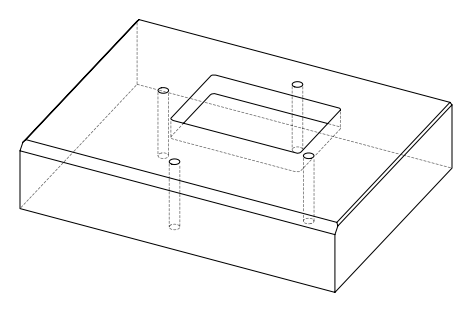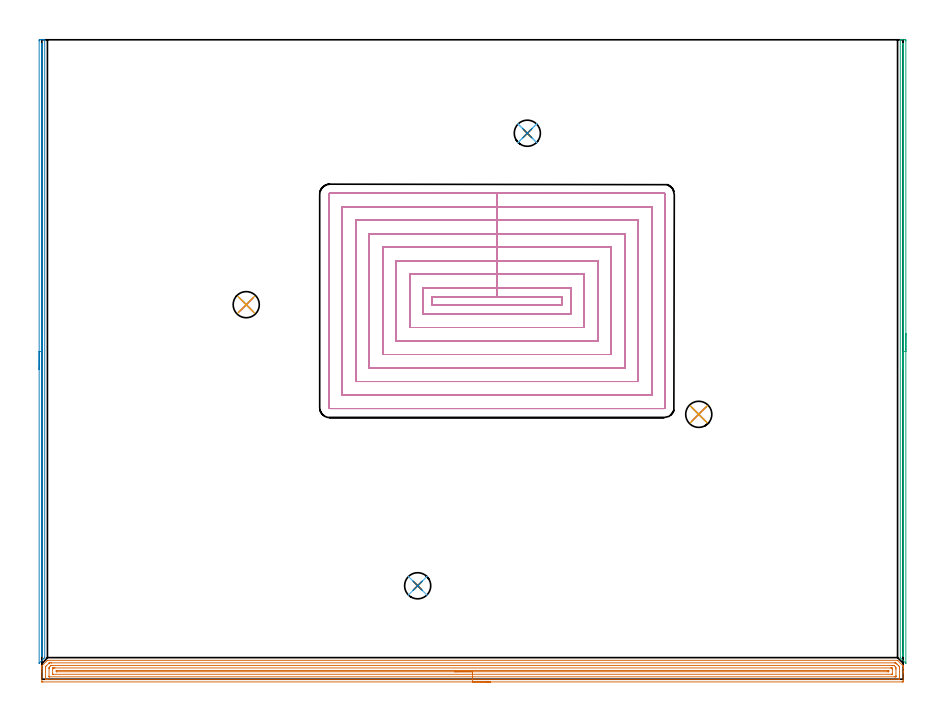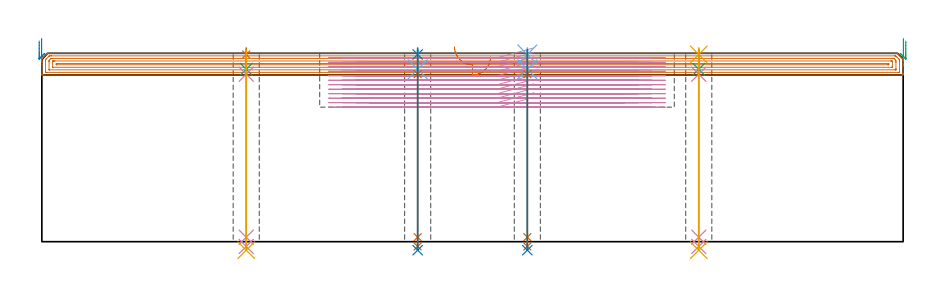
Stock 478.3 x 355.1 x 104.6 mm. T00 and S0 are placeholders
(PLAN: 20 operations, 14 tool changes, 118.2 min)
(1 AREA_MILL | FG_CHAMFER_SURFACE | UGT0205_001 | 19.29 min | 34436 mm3)
(2 AREA_MILL_1 | FG_CHAMFER_SURFACE_1 | UGT0205_001 | 5.65 min | 1653 mm3)
(3 AREA_MILL_2 | FG_CHAMFER_SURFACE_2 | UGT0205_001 | 5.65 min | 1656 mm3)
(4 MILL_RECTANGULAR_POCKET | POCKET_RECTANGULAR_STRAIGHT | NXT0201_013 | Follow Part, ap 2.5, ae 75% | 83.52 min | 762352 mm3)
(5 SPOT_DRILL | STEP1HOLE | NXT0321_9005460120000 | 0.03 min | 2 mm3)
(6 SPOT_DRILL_1 | STEP1HOLE_1 | NXT0321_9005460120000 | 0.03 min | 14 mm3)
(7 SPOT_DRILL_2 | STEP1HOLE_2 | NXT0321_9005460120000 | 0.03 min | 17 mm3)
(8 SPOT_DRILL_3 | STEP1HOLE_3 | NXT0321_9005460120000 | 0.03 min | 25 mm3)
(9 DRILL_BLIND_HOLE_INTO_CENTER | STEP1HOLE | NXT0301_030 | 0.05 min | 191 mm3)
(10 GUN_DRILL_THROUGH_HOLE | STEP1HOLE | UGT0307_001 | 0.5 min | 1839 mm3)
(11 SPADE_DRILL_TO_ENLARGE_THROUGH_HOLE | STEP1HOLE | UGT0306_005 | 0.45 min | 15183 mm3)
(12 DRILL_BLIND_HOLE_INTO_CENTER_1 | STEP1HOLE_1 | NXT0301_030 | 0.05 min | 170 mm3)
(13 GUN_DRILL_THROUGH_HOLE_1 | STEP1HOLE_1 | UGT0307_001 | 0.5 min | 1894 mm3)
(14 SPADE_DRILL_TO_ENLARGE_THROUGH_HOLE_1 | STEP1HOLE_1 | UGT0306_005 | 0.45 min | 15136 mm3)
(15 DRILL_BLIND_HOLE_INTO_CENTER_2 | STEP1HOLE_2 | NXT0301_030 | 0.05 min | 188 mm3)
(16 GUN_DRILL_THROUGH_HOLE_2 | STEP1HOLE_2 | UGT0307_001 | 0.5 min | 1880 mm3)
(17 SPADE_DRILL_TO_ENLARGE_THROUGH_HOLE_2 | STEP1HOLE_2 | UGT0306_005 | 0.45 min | 15159 mm3)
(18 DRILL_BLIND_HOLE_INTO_CENTER_3 | STEP1HOLE_3 | NXT0301_030 | 0.05 min | 173 mm3)
(19 GUN_DRILL_THROUGH_HOLE_3 | STEP1HOLE_3 | UGT0307_001 | 0.5 min | 1832 mm3)
(20 SPADE_DRILL_TO_ENLARGE_THROUGH_HOLE_3 | STEP1HOLE_3 | UGT0306_005 | 0.45 min | 15214 mm3)
(TOOL UGT0205_001 | Chamfer Mill 20 x 3 x 45 deg. | D20 FL50 Z2)
(TOOL NXT0201_013 | ENDMILL 10mm | D10 FL30 Z4)
(TOOL NXT0321_9005460120000 | NC Spot Drill, 142deg, 12mm, Carbide, Uncoated | D12 PA142 FL30 Z2)
(TOOL NXT0301_030 | Carbide Drill 5.9mm [860.1-0590-018A1-MM 2214] | D5.9 PA140 FL28 Z2)
(TOOL UGT0307_001 | Gun Drill 5 mm | D5 PA130 FL24 Z1)
(TOOL UGT0306_005 | Spade Drill 14.5mm | D14.5 PA132 FL10 Z2)
(OP 1 AREA_MILL)
G17 G21 G94 G90
T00 M6
G54
G17 G0 G90 X249.15 Y-1.5 S1061 M3
G43 Z114.6 H0
Z102.6
G94 G1 X249.112 Z101.728 F250.
X248.998 Z100.864
X248.809 Z100.012
X248.547 Z99.18
X248.213 Z98.374
X247.81 Z97.6
X247.341 Z96.864
X246.81 Z96.172
X246.221 Z95.529
X245.578 Z94.94
X244.886 Z94.408
X244.15 Z93.94
X243.376 Z93.537
X242.57 Z93.203
X241.738 Z92.941
X240.886 Z92.752
X240.022 Z92.638
X239.15 Z92.6
X0.618
X0.054 Y-1.494 Z92.604
X0.01 Y-1.492 Z92.606
X0. Y-1.441 Z92.657
Y4.064 Z98.158
Y5.474 Z99.57
Y5.809 Z99.904
Y6.48 Z100.579
Y7.219 Z101.318
X0.002 Y7.388 Z101.48
X0.006 Y7.409 Z101.501
X0.154 Y7.554 Z101.653
X2.893 Y10.294 Z104.391
X3.046 Y10.446 Z104.536
X3.106 Y10.5 Z104.585
X3.298 Z104.6
X475.001
X475.195 Y10.497 Z104.589
X475.305 Y10.395 Z104.494
X478.146 Y7.554 Z101.653
X478.294 Y7.409 Z101.501
X478.298 Y7.388 Z101.48
X478.3 Y7.219 Z101.318
Y6.48 Z100.579
Y5.809 Z99.904
Y4.601 Z98.698
Y4.064 Z98.158
Y3.46 Z97.555
X478.299 Y-0.569 Z93.528
X478.294 Y-1.172 Z92.925
X478.29 Y-1.493 Z92.604
X478.014 Y-1.497 Z92.602
X477.682 Y-1.5 Z92.6
X239.15
Y-0.086 Z94.014
X3.08
X2.405 Y-0.084 Z94.016
X2.183 Y-0.082 Z94.018
X2.055 Y-0.079 Z94.021
X2.009 Y-0.069 Z94.031
X2.007 Y-0.043 Z94.057
X2.002 Y0.094 Z94.194
X2. Y0.573 Z94.673
Y0.969 Z95.069
X2.001 Y6.204 Z100.304
X2.006 Y6.682 Z100.782
X2.01 Y6.879 Z100.979
X2.026 Y6.964 Z101.064
X2.069 Y7.01 Z101.11
X2.405 Y7.355 Z101.455
X3.83 Y8.78 Z102.88
X3.951 Y8.899 Z102.999
X4.05 Y8.994 Z103.094
X4.118 Y9.056 Z103.156
X4.154 Y9.079 Z103.179
X4.192 Y9.08 Z103.18
X4.413 Y9.084 Z103.184
X5.085 Y9.086 Z103.186
X5.304
X473.434 Y9.085 Z103.185
X474.108 Y9.08 Z103.18
X474.148 Y9.079 Z103.179
X474.192 Y9.046 Z103.146
X474.285 Y8.958 Z103.058
X474.468 Y8.779 Z102.879
X474.823 Y8.427 Z102.527
X475.001 Y8.249 Z102.349
X475.696 Y7.554 Z101.654
X475.895 Y7.355 Z101.455
X476.233 Y7.013 Z101.113
X476.272 Y6.97 Z101.07
X476.289 Y6.949 Z101.049
X476.292 Y6.919 Z101.019
X476.297 Y6.813 Z100.913
X476.299 Y6.682 Z100.782
X476.3 Y6.286 Z100.386
X476.299 Y0.178 Z94.278
X476.296 Y0.046 Z94.146
X476.29 Y-0.059 Z94.041
X476.286 Y-0.08 Z94.02
X476.273 Y-0.081 Z94.019
X476.232 Y-0.083 Z94.017
X475.895 Y-0.085 Z94.015
X475.676 Y-0.086 Z94.014
X239.15
Y1.328 Z95.428
X4.311 Y1.329 Z95.429
X4.192 Y1.331 Z95.431
X4.073 Y1.335 Z95.435
X4.009 Y1.34 Z95.44
X4.006 Y1.384 Z95.484
X4.003 Y1.446 Z95.546
X4. Y1.633 Z95.733
Y5.809 Z99.909
X4.001 Y5.995 Z100.095
X4.01 Y6.339 Z100.439
X4.017 Y6.506 Z100.606
X4.181 Y6.682 Z100.782
X4.192 Y6.693 Z100.793
X5.054 Y7.554 Z101.654
X5.069 Y7.57 Z101.67
X5.085 Y7.584 Z101.684
X5.187 Y7.665 Z101.765
X5.279 Y7.667 Z101.767
X5.472 Y7.669 Z101.769
X5.859 Y7.671 Z101.771
X5.979 Y7.672 Z101.772
X472.202 Y7.671 Z101.771
X472.321
X473.102 Y7.665 Z101.765
X473.215 Y7.581 Z101.681
X473.244 Y7.554 Z101.654
X474.108 Y6.693 Z100.793
X474.119 Y6.682 Z100.782
X474.29 Y6.504 Z100.604
X474.298 Y5.809 Z99.909
X474.299 Y5.622 Z99.722
X474.3 Y2.131 Z96.231
X474.295 Y1.446 Z95.546
X474.292 Y1.353 Z95.453
X474.29 Y1.335 Z95.435
X474.267 Y1.333 Z95.433
X474.227 Y1.33 Z95.43
X474.108 Y1.329 Z95.429
X473.335 Y1.328 Z95.428
X239.15
Y2.743 Z96.843
X6.097
X6.054 Y2.745 Z96.845
X6.022 Y2.749 Z96.849
X6.01 Y2.753 Z96.853
X6.008 Y2.773 Z96.873
X6. Y3.17 Z97.27
X6.001 Y5.809 Z99.909
X6.01 Y6.021 Z100.121
X6.027 Y6.067 Z100.167
X6.062 Y6.105 Z100.205
X6.127 Y6.173 Z100.273
X6.185 Y6.228 Z100.328
X6.21 Y6.25 Z100.35
X6.26 Y6.252 Z100.352
X6.415 Y6.255 Z100.355
X6.872 Y6.257 Z100.357
X7.306
X471.428
X471.864 Y6.256 Z100.356
X472.012 Y6.253 Z100.353
X472.082 Y6.25 Z100.35
X472.135 Y6.204 Z100.304
X472.196 Y6.143 Z100.243
X472.29 Y6.027 Z100.127
X472.299 Y5.83 Z99.93
X472.3 Y5.809 Z99.909
Y3.191 Z97.291
X472.29 Y2.766 Z96.866
X472.284 Y2.749 Z96.849
X472.243 Y2.747 Z96.847
X472.162 Y2.744 Z96.844
X472.04 Y2.743 Z96.843
X471.887
X239.15
Y4.157 Z98.257
X8.23
X8.063 Y4.159 Z98.259
X8.023 Y4.161 Z98.261
X8.01 Y4.163 Z98.263
X8.007 Y4.176 Z98.276
X8.004 Y4.231 Z98.331
X8.002 Y4.705 Z98.805
X8.006 Y4.783 Z98.883
X8.01 Y4.833 Z98.933
X8.044 Y4.836 Z98.936
X8.225 Y4.839 Z98.939
X8.589 Y4.843 Z98.943
X8.659
X470.07
X470.237 Y4.841 Z98.941
X470.277 Y4.839 Z98.939
X470.29 Y4.837 Z98.937
X470.293 Y4.824 Z98.924
X470.296 Y4.769 Z98.869
X470.298 Y4.295 Z98.395
X470.292 Y4.179 Z98.279
X470.29 Y4.164 Z98.264
X470.255 Y4.162 Z98.262
X470.168 Y4.159 Z98.259
X469.992 Y4.158 Z98.258
X469.641 Y4.157 Z98.257
X239.15
X238.278 Z98.295
X237.413 Z98.409
X236.562 Z98.598
X235.73 Z98.86
X234.924 Z99.194
X234.15 Z99.597
X233.414 Z100.065
X232.722 Z100.596
X232.079 Z101.186
X231.49 Z101.829
X230.958 Z102.521
X230.49 Z103.257
X230.087 Z104.031
X229.753 Z104.837
X229.491 Z105.669
X229.302 Z106.52
X229.188 Z107.385
X229.15 Z108.257
G0 Z114.6
M5
M2
(OP 2 AREA_MILL_1)
G17 G21 G94 G90
T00 M6
G54
G17 G0 G90 X-1.5 Y172. S1061 M3
G43 Z114.6 H0
Z111.5
G94 G1 Y172.038 Z110.628 F250.
Y172.152 Z109.764
Y172.341 Z108.912
Y172.603 Z108.08
Y172.937 Z107.274
Y173.34 Z106.5
Y173.808 Z105.764
Y174.34 Z105.072
Y174.929 Z104.429
Y175.572 Z103.84
Y176.264 Z103.308
Y177. Z102.84
Y177.774 Z102.437
Y178.58 Z102.103
Y179.412 Z101.841
Y180.264 Z101.652
Y181.128 Z101.538
Y182. Z101.5
Y354.478
X-1.498 Y354.733
X-1.493 Y355.09 Z101.501
X-1.251 Y355.1 Z101.744
X-0.724 Z102.272
X-0.383 Z102.612
X0.143 Z103.139
X0.484 Z103.478
X1.165 Z104.165
X1.404 Z104.403
X1.503 Y355.098 Z104.495
X1.597 Y355.09 Z104.588
X1.6 Y354.924 Z104.6
Y12.203
X1.596 Y12.005 Z104.589
X1.529 Y11.928 Z104.526
X1.153 Y11.553 Z104.153
X-1.402 Y8.998 Z101.597
X-1.492 Y8.918 Z101.504
X-1.497 Y8.949 Z101.502
X-1.5 Y9.025 Z101.5
Y182.
X-0.086 Z102.914
X-0.085 Y352.69 Z102.915
X-0.083 Y352.97 Z102.917
X-0.081 Y353.057 Z102.919
X-0.079 Y353.089 Z102.921
X-0.06 Y353.091 Z102.94
X0.089 Y353.096 Z103.089
X0.168 Y353.09 Z103.168
X0.179 Y353.086 Z103.179
X0.181 Y353.06 Z103.181
X0.184 Y352.999 Z103.184
X0.185 Y352.69 Z103.185
X0.186 Y352.383 Z103.186
X0.185 Y13.684 Z103.185
X0.184 Y13.406 Z103.184
X0.18 Y13.097 Z103.18
X0.179 Y13.052 Z103.179
X0.135 Y12.997 Z103.135
X-0.051 Y12.805 Z102.949
X-0.077 Y12.782 Z102.923
X-0.08 Y12.783 Z102.92
X-0.083 Y12.787 Z102.917
X-0.085 Y13.097 Z102.915
X-0.086 Y13.377 Z102.914
Y182.
Y182.872 Z102.952
Y183.737 Z103.066
Y184.588 Z103.255
Y185.42 Z103.517
Y186.226 Z103.851
Y187. Z104.254
Y187.736 Z104.723
Y188.428 Z105.254
Y189.071 Z105.843
Y189.66 Z106.486
Y190.192 Z107.178
Y190.66 Z107.914
Y191.063 Z108.688
Y191.397 Z109.494
Y191.659 Z110.326
Y191.848 Z111.178
Y191.962 Z112.043
Y192. Z112.914
G0 Z114.6
M5
M2
(OP 3 AREA_MILL_2)
G17 G21 G94 G90
T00 M6
G54
G17 G0 G90 X479.8 Y192. S1061 M3
G43 Z114.6 H0
Z111.5
G94 G1 Y191.962 Z110.628 F250.
Y191.848 Z109.763
Y191.659 Z108.912
Y191.397 Z108.08
Y191.063 Z107.274
Y190.66 Z106.5
Y190.192 Z105.764
Y189.66 Z105.072
Y189.071 Z104.429
Y188.428 Z103.84
Y187.736 Z103.308
Y187. Z102.84
Y186.226 Z102.437
Y185.42 Z102.103
Y184.588 Z101.841
Y183.737 Z101.652
Y182.872 Z101.538
Y182. Z101.5
X479.799 Y9.012 Z101.499
X479.798 Y8.979 Z101.498
X479.795 Y8.95 Z101.499
X479.79 Y8.918 Z101.502
X479.699 Y8.999 Z101.597
X479.592 Y9.107 Z101.707
X476.943 Y11.757 Z104.357
X476.77 Y11.932 Z104.527
X476.703 Y12.005 Z104.589
X476.7 Y12.203 Z104.6
Y354.925
X476.703 Y355.09 Z104.588
X476.796 Y355.097 Z104.496
X476.896 Y355.1 Z104.403
X477.135 Z104.165
X477.816 Z103.478
X479.024 Z102.272
X479.551 Y355.094 Z101.744
X479.793 Y355.09 Z101.501
X479.798 Y354.732 Z101.5
X479.8 Y354.478
Y182.
X478.386 Z102.914
X478.385 Y13.404 Z102.915
X478.384 Y13.097 Z102.916
X478.38 Y12.818 Z102.92
X478.379 Y12.787 Z102.921
X478.348 Y12.814 Z102.952
X478.253 Y12.906 Z103.047
X478.157 Y13.004 Z103.143
X478.121 Y13.055 Z103.179
X478.12 Y13.097 Z103.18
X478.116 Y13.377 Z103.184
X478.115 Y13.684 Z103.185
X478.114 Y13.991 Z103.186
X478.115 Y352.69 Z103.185
X478.117 Y352.97 Z103.183
X478.119 Y353.057 Z103.181
X478.121 Y353.089 Z103.179
X478.14 Y353.091 Z103.16
X478.289 Y353.096 Z103.011
X478.368 Y353.09 Z102.932
X478.379 Y353.086 Z102.921
X478.381 Y353.06 Z102.919
X478.384 Y352.999 Z102.916
X478.386 Y352.69 Z102.914
Y352.383
Y182.
Y181.128 Z102.952
Y180.264 Z103.066
Y179.412 Z103.255
Y178.58 Z103.517
Y177.774 Z103.851
Y177. Z104.254
Y176.264 Z104.723
Y175.572 Z105.254
Y174.929 Z105.843
Y174.34 Z106.486
Y173.809 Z107.178
Y173.34 Z107.914
Y172.937 Z108.688
Y172.603 Z109.494
Y172.341 Z110.326
Y172.152 Z111.178
Y172.038 Z112.043
Y172. Z112.914
G0 Z114.6
M5
M2
(OP 4 MILL_RECTANGULAR_POCKET)
G17 G21 G94 G90
T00 M6
G54
G17 G0 G90 X273.245 Y212.4 S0 M3
G43 Z114.6 H0
Z107.6
G94 G1 X252.75 Z102.108 F250.
X216.8 F500.
Y207.8
X288.7
Y212.4
X252.75
Y217.4
X211.8
Y202.8
X293.7
Y217.4
X252.75
Y224.9
X204.3
Y195.3
X301.2
Y224.9
X252.75
Y232.4
X196.8
Y187.8
X308.7
Y232.4
X252.75
Y239.9
X189.3
Y180.3
X316.2
Y239.9
X252.75
Y247.4
X181.8
Y172.8
X323.7
Y247.4
X252.75
Y254.9
X174.3
Y165.3
X331.2
Y254.9
X252.75
Y262.4
X166.8
Y157.8
X338.7
Y262.4
X252.75
Y269.9
X159.9
G3 X159.3 Y269.3 R0.6
G1 Y150.9
G3 X159.9 Y150.3 R0.6
G1 X345.6
G3 X346.2 Y150.9 R0.6
G1 Y269.3
G3 X345.6 Y269.9 R0.6
G1 X252.75
X251.75
G0 X273.245 Y212.4 Z105.108
G1 X252.75 Z99.617 F250.
X216.8 F500.
Y207.8
X288.7
Y212.4
X252.75
Y217.4
X211.8
Y202.8
X293.7
Y217.4
X252.75
Y224.9
X204.3
Y195.3
X301.2
Y224.9
X252.75
Y232.4
X196.8
Y187.8
X308.7
Y232.4
X252.75
Y239.9
X189.3
Y180.3
X316.2
Y239.9
X252.75
Y247.4
X181.8
Y172.8
X323.7
Y247.4
X252.75
Y254.9
X174.3
Y165.3
X331.2
Y254.9
X252.75
Y262.4
X166.8
Y157.8
X338.7
Y262.4
X252.75
Y269.9
X159.9
G3 X159.3 Y269.3 R0.6
G1 Y150.9
G3 X159.9 Y150.3 R0.6
G1 X345.6
G3 X346.2 Y150.9 R0.6
G1 Y269.3
G3 X345.6 Y269.9 R0.6
G1 X252.75
X251.75
G0 X273.245 Y212.4 Z102.617
G1 X252.75 Z97.125 F250.
X216.8 F500.
Y207.8
X288.7
Y212.4
X252.75
Y217.4
X211.8
Y202.8
X293.7
Y217.4
X252.75
Y224.9
X204.3
Y195.3
X301.2
Y224.9
X252.75
Y232.4
X196.8
Y187.8
X308.7
Y232.4
X252.75
Y239.9
X189.3
Y180.3
X316.2
Y239.9
X252.75
Y247.4
X181.8
Y172.8
X323.7
Y247.4
X252.75
Y254.9
X174.3
Y165.3
X331.2
Y254.9
X252.75
Y262.4
X166.8
Y157.8
X338.7
Y262.4
X252.75
Y269.9
X159.9
G3 X159.3 Y269.3 R0.6
G1 Y150.9
G3 X159.9 Y150.3 R0.6
G1 X345.6
G3 X346.2 Y150.9 R0.6
G1 Y269.3
G3 X345.6 Y269.9 R0.6
G1 X252.75
X251.75
G0 X273.245 Y212.4 Z100.125
G1 X252.75 Z94.633 F250.
X216.8 F500.
Y207.8
X288.7
Y212.4
X252.75
Y217.4
X211.8
Y202.8
X293.7
Y217.4
X252.75
Y224.9
X204.3
Y195.3
X301.2
Y224.9
X252.75
Y232.4
X196.8
Y187.8
X308.7
Y232.4
X252.75
Y239.9
X189.3
Y180.3
X316.2
Y239.9
X252.75
Y247.4
X181.8
Y172.8
X323.7
Y247.4
X252.75
Y254.9
X174.3
Y165.3
X331.2
Y254.9
X252.75
Y262.4
X166.8
Y157.8
X338.7
Y262.4
X252.75
Y269.9
X159.9
G3 X159.3 Y269.3 R0.6
G1 Y150.9
G3 X159.9 Y150.3 R0.6
G1 X345.6
G3 X346.2 Y150.9 R0.6
G1 Y269.3
G3 X345.6 Y269.9 R0.6
G1 X252.75
X251.75
G0 X273.245 Y212.4 Z97.633
G1 X252.75 Z92.142 F250.
X216.8 F500.
Y207.8
X288.7
Y212.4
X252.75
Y217.4
X211.8
Y202.8
X293.7
Y217.4
X252.75
Y224.9
X204.3
Y195.3
X301.2
Y224.9
X252.75
Y232.4
X196.8
Y187.8
X308.7
Y232.4
X252.75
Y239.9
X189.3
Y180.3
X316.2
Y239.9
X252.75
Y247.4
X181.8
Y172.8
X323.7
Y247.4
X252.75
Y254.9
X174.3
Y165.3
X331.2
Y254.9
X252.75
Y262.4
X166.8
Y157.8
X338.7
Y262.4
X252.75
Y269.9
X159.9
G3 X159.3 Y269.3 R0.6
G1 Y150.9
G3 X159.9 Y150.3 R0.6
G1 X345.6
G3 X346.2 Y150.9 R0.6
G1 Y269.3
G3 X345.6 Y269.9 R0.6
G1 X252.75
X251.75
G0 X273.245 Y212.4 Z95.142
G1 X252.75 Z89.65 F250.
X216.8 F500.
Y207.8
X288.7
Y212.4
X252.75
Y217.4
X211.8
Y202.8
X293.7
Y217.4
X252.75
Y224.9
X204.3
Y195.3
X301.2
Y224.9
X252.75
Y232.4
X196.8
Y187.8
X308.7
Y232.4
X252.75
Y239.9
X189.3
Y180.3
X316.2
Y239.9
X252.75
Y247.4
X181.8
Y172.8
X323.7
Y247.4
X252.75
Y254.9
X174.3
Y165.3
X331.2
Y254.9
X252.75
Y262.4
X166.8
Y157.8
X338.7
Y262.4
X252.75
Y269.9
X159.9
G3 X159.3 Y269.3 R0.6
G1 Y150.9
G3 X159.9 Y150.3 R0.6
G1 X345.6
G3 X346.2 Y150.9 R0.6
G1 Y269.3
G3 X345.6 Y269.9 R0.6
G1 X252.75
X251.75
G0 X273.245 Y212.4 Z92.65
G1 X252.75 Z87.158 F250.
X216.8 F500.
Y207.8
X288.7
Y212.4
X252.75
Y217.4
X211.8
Y202.8
X293.7
Y217.4
X252.75
Y224.9
X204.3
Y195.3
X301.2
Y224.9
X252.75
Y232.4
X196.8
Y187.8
X308.7
Y232.4
X252.75
Y239.9
X189.3
Y180.3
X316.2
Y239.9
X252.75
Y247.4
X181.8
Y172.8
X323.7
Y247.4
X252.75
Y254.9
X174.3
Y165.3
X331.2
Y254.9
X252.75
Y262.4
X166.8
Y157.8
X338.7
Y262.4
X252.75
Y269.9
X159.9
G3 X159.3 Y269.3 R0.6
G1 Y150.9
G3 X159.9 Y150.3 R0.6
G1 X345.6
G3 X346.2 Y150.9 R0.6
G1 Y269.3
G3 X345.6 Y269.9 R0.6
G1 X252.75
X251.75
G0 X273.245 Y212.4 Z90.158
G1 X252.75 Z84.667 F250.
X216.8 F500.
Y207.8
X288.7
Y212.4
X252.75
Y217.4
X211.8
Y202.8
X293.7
Y217.4
X252.75
Y224.9
X204.3
Y195.3
X301.2
Y224.9
X252.75
Y232.4
X196.8
Y187.8
X308.7
Y232.4
X252.75
Y239.9
X189.3
Y180.3
X316.2
Y239.9
X252.75
Y247.4
X181.8
Y172.8
X323.7
Y247.4
X252.75
Y254.9
X174.3
Y165.3
X331.2
Y254.9
X252.75
Y262.4
X166.8
Y157.8
X338.7
Y262.4
X252.75
Y269.9
X159.9
G3 X159.3 Y269.3 R0.6
G1 Y150.9
G3 X159.9 Y150.3 R0.6
G1 X345.6
G3 X346.2 Y150.9 R0.6
G1 Y269.3
G3 X345.6 Y269.9 R0.6
G1 X252.75
X251.75
G0 X273.245 Y212.4 Z87.667
G1 X252.75 Z82.175 F250.
X216.8 F500.
Y207.8
X288.7
Y212.4
X252.75
Y217.4
X211.8
Y202.8
X293.7
Y217.4
X252.75
Y224.9
X204.3
Y195.3
X301.2
Y224.9
X252.75
Y232.4
X196.8
Y187.8
X308.7
Y232.4
X252.75
Y239.9
X189.3
Y180.3
X316.2
Y239.9
X252.75
Y247.4
X181.8
Y172.8
X323.7
Y247.4
X252.75
Y254.9
X174.3
Y165.3
X331.2
Y254.9
X252.75
Y262.4
X166.8
Y157.8
X338.7
Y262.4
X252.75
Y269.9
X159.9
G3 X159.3 Y269.3 R0.6
G1 Y150.9
G3 X159.9 Y150.3 R0.6
G1 X345.6
G3 X346.2 Y150.9 R0.6
G1 Y269.3
G3 X345.6 Y269.9 R0.6
G1 X252.75
X251.75
G0 X273.245 Y212.4 Z85.175
G1 X252.75 Z79.683 F250.
X216.8 F500.
Y207.8
X288.7
Y212.4
X252.75
Y217.4
X211.8
Y202.8
X293.7
Y217.4
X252.75
Y224.9
X204.3
Y195.3
X301.2
Y224.9
X252.75
Y232.4
X196.8
Y187.8
X308.7
Y232.4
X252.75
Y239.9
X189.3
Y180.3
X316.2
Y239.9
X252.75
Y247.4
X181.8
Y172.8
X323.7
Y247.4
X252.75
Y254.9
X174.3
Y165.3
X331.2
Y254.9
X252.75
Y262.4
X166.8
Y157.8
X338.7
Y262.4
X252.75
Y269.9
X159.9
G3 X159.3 Y269.3 R0.6
G1 Y150.9
G3 X159.9 Y150.3 R0.6
G1 X345.6
G3 X346.2 Y150.9 R0.6
G1 Y269.3
G3 X345.6 Y269.9 R0.6
G1 X252.75
X251.75
G0 X273.245 Y212.4 Z82.683
G1 X252.75 Z77.192 F250.
X216.8 F500.
Y207.8
X288.7
Y212.4
X252.75
Y217.4
X211.8
Y202.8
X293.7
Y217.4
X252.75
Y224.9
X204.3
Y195.3
X301.2
Y224.9
X252.75
Y232.4
X196.8
Y187.8
X308.7
Y232.4
X252.75
Y239.9
X189.3
Y180.3
X316.2
Y239.9
X252.75
Y247.4
X181.8
Y172.8
X323.7
Y247.4
X252.75
Y254.9
X174.3
Y165.3
X331.2
Y254.9
X252.75
Y262.4
X166.8
Y157.8
X338.7
Y262.4
X252.75
Y269.9
X159.9
G3 X159.3 Y269.3 R0.6
G1 Y150.9
G3 X159.9 Y150.3 R0.6
G1 X345.6
G3 X346.2 Y150.9 R0.6
G1 Y269.3
G3 X345.6 Y269.9 R0.6
G1 X252.75
X251.75
G0 X273.245 Y212.4 Z80.192
G1 X252.75 Z74.7 F250.
X216.8 F500.
Y207.8
X288.7
Y212.4
X252.75
Y217.4
X211.8
Y202.8
X293.7
Y217.4
X252.75
Y224.9
X204.3
Y195.3
X301.2
Y224.9
X252.75
Y232.4
X196.8
Y187.8
X308.7
Y232.4
X252.75
Y239.9
X189.3
Y180.3
X316.2
Y239.9
X252.75
Y247.4
X181.8
Y172.8
X323.7
Y247.4
X252.75
Y254.9
X174.3
Y165.3
X331.2
Y254.9
X252.75
Y262.4
X166.8
Y157.8
X338.7
Y262.4
X252.75
Y269.9
X159.9
G3 X159.3 Y269.3 R0.6
G1 Y150.9
G3 X159.9 Y150.3 R0.6
G1 X345.6
G3 X346.2 Y150.9 R0.6
G1 Y269.3
G3 X345.6 Y269.9 R0.6
G1 X252.75
X251.75
G0 Z114.6
M5
M2
(OP 5 SPOT_DRILL)
G17 G21 G94 G90
T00 M6
G54
G17 G0 G90 X364.8 Y147.1 S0 M3
G43 Z114.6 H0
G94 G81 G98 Z103.967 F250. R107.6
G80
M5
M2
(OP 6 SPOT_DRILL_1)
G17 G21 G94 G90
T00 M6
G54
G17 G0 G90 X269.6 Y303.2 S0 M3
G43 Z114.6 H0
G94 G81 G98 Z103.967 F250. R107.6
G80
M5
M2
(OP 7 SPOT_DRILL_2)
G17 G21 G94 G90
T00 M6
G54
G17 G0 G90 X113.5 Y208. S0 M3
G43 Z114.6 H0
G94 G81 G98 Z103.967 F250. R107.6
G80
M5
M2
(OP 8 SPOT_DRILL_3)
G17 G21 G94 G90
T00 M6
G54
G17 G0 G90 X208.7 Y51.9 S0 M3
G43 Z114.6 H0
G94 G81 G98 Z103.967 F250. R107.6
G80
M5
M2
(OP 9 DRILL_BLIND_HOLE_INTO_CENTER)
G17 G21 G94 G90
T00 M6
G54
G17 G0 G90 X364.8 Y147.1 S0 M3
G43 Z114.6 H1
G94 G81 G98 Z95.75 F250. R106.6
G80
M5
M2
(OP 10 GUN_DRILL_THROUGH_HOLE)
G17 G21 G94 G90
T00 M6
G54
G17 G0 G90 X364.8 Y147.1 M8
G43 Z114.6 H0
Z104.377
S716 M3
G94 G1 Z92.994 F125. M26
G4 X.084
Z2.5 F250.
G4 X.084
Z-2.666 F125.
G4 X.084
M5
M9
G0 Z104.377
Z114.6
M2
(OP 11 SPADE_DRILL_TO_ENLARGE_THROUGH_HOLE)
G17 G21 G94 G90
T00 M6
G54
G17 G0 G90 X364.8 Y147.1 S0 M3
G43 Z114.6 H0
G94 G73 G98 Z-4.728 F250. Q13.666 R106.6
G80
M5
M2
(OP 12 DRILL_BLIND_HOLE_INTO_CENTER_1)
G17 G21 G94 G90
T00 M6
G54
G17 G0 G90 X269.6 Y303.2 S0 M3
G43 Z114.6 H1
G94 G81 G98 Z95.75 F250. R106.6
G80
M5
M2
(OP 13 GUN_DRILL_THROUGH_HOLE_1)
G17 G21 G94 G90
T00 M6
G54
G17 G0 G90 X269.6 Y303.2 M8
G43 Z114.6 H0
Z104.377
S716 M3
G94 G1 Z92.994 F125. M26
G4 X.084
Z2.5 F250.
G4 X.084
Z-2.666 F125.
G4 X.084
M5
M9
G0 Z104.377
Z114.6
M2
(OP 14 SPADE_DRILL_TO_ENLARGE_THROUGH_HOLE_1)
G17 G21 G94 G90
T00 M6
G54
G17 G0 G90 X269.6 Y303.2 S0 M3
G43 Z114.6 H0
G94 G73 G98 Z-4.728 F250. Q13.666 R106.6
G80
M5
M2
(OP 15 DRILL_BLIND_HOLE_INTO_CENTER_2)
G17 G21 G94 G90
T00 M6
G54
G17 G0 G90 X113.5 Y208. S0 M3
G43 Z114.6 H1
G94 G81 G98 Z95.75 F250. R106.6
G80
M5
M2
(OP 16 GUN_DRILL_THROUGH_HOLE_2)
G17 G21 G94 G90
T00 M6
G54
G17 G0 G90 X113.5 Y208. M8
G43 Z114.6 H0
Z104.377
S716 M3
G94 G1 Z92.994 F125. M26
G4 X.084
Z2.5 F250.
G4 X.084
Z-2.666 F125.
G4 X.084
M5
M9
G0 Z104.377
Z114.6
M2
(OP 17 SPADE_DRILL_TO_ENLARGE_THROUGH_HOLE_2)
G17 G21 G94 G90
T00 M6
G54
G17 G0 G90 X113.5 Y208. S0 M3
G43 Z114.6 H0
G94 G73 G98 Z-4.728 F250. Q13.666 R106.6
G80
M5
M2
(OP 18 DRILL_BLIND_HOLE_INTO_CENTER_3)
G17 G21 G94 G90
T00 M6
G54
G17 G0 G90 X208.7 Y51.9 S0 M3
G43 Z114.6 H1
G94 G81 G98 Z95.75 F250. R106.6
G80
M5
M2
(OP 19 GUN_DRILL_THROUGH_HOLE_3)
G17 G21 G94 G90
T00 M6
G54
G17 G0 G90 X208.7 Y51.9 M8
G43 Z114.6 H0
Z104.377
S716 M3
G94 G1 Z92.994 F125. M26
G4 X.084
Z2.5 F250.
G4 X.084
Z-2.666 F125.
G4 X.084
M5
M9
G0 Z104.377
Z114.6
M2
(OP 20 SPADE_DRILL_TO_ENLARGE_THROUGH_HOLE_3)
G17 G21 G94 G90
T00 M6
G54
G17 G0 G90 X208.7 Y51.9 S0 M3
G43 Z114.6 H0
G94 G73 G98 Z-4.728 F250. Q13.666 R106.6
G80
M5
M2
